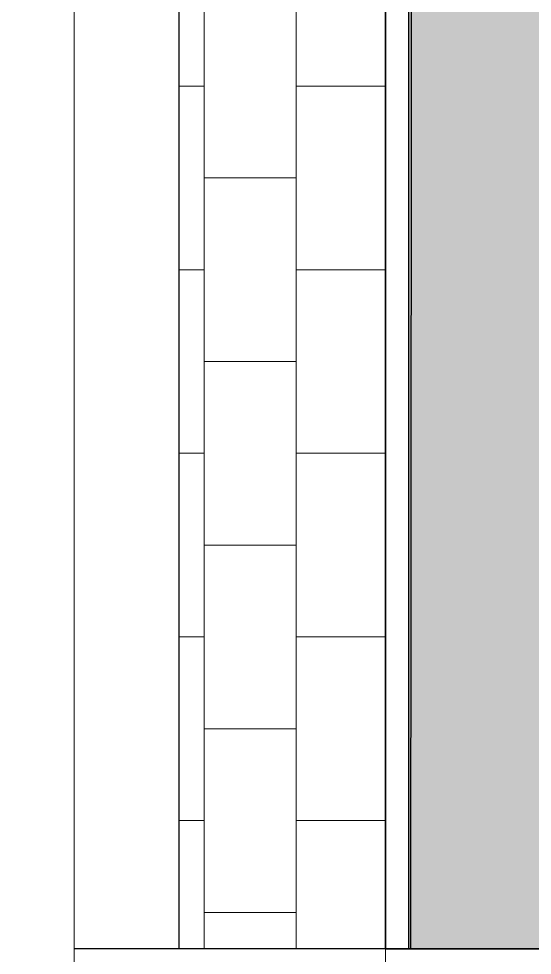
# Model space of a CAD drawing. Header units: millimetres. Extents: x 35877 to 3066687, y -650199 to -40525.
# Drawn here: x 147555.91 to 147578.31, y -179801.86 to -179761.06 of the extents above; entities that cross this region are included whole.
import ezdxf

# ---------------------------------------------------------------- set-up
doc = ezdxf.new("R2010")
doc.units = ezdxf.units.MM
doc.header["$MEASUREMENT"] = 0
doc.linetypes.add('DASHED', pattern=[0.75, 0.5, -0.25])
for name, color, linetype, lineweight in [('A8_FURNITURE', 32, 'Continuous', 30), ('dim05', 1, 'Continuous', 13), ('ELEVATION', 250, 'Continuous', 9), ('Elevation 4.5', 206, 'Continuous', 5), ('FURNITURE', 32, 'Continuous', 9), ('furniture dimensions', 1, 'DASHED', 0), ('NAME PLATE', 7, 'Continuous', 25), ('wall', 7, 'Continuous', 30)]:
    doc.layers.add(name, color=color, linetype=linetype, lineweight=lineweight)

msp = doc.modelspace()

# ---------------------------------------------------------------- hatches: boundary and pattern name
at = {"layer": 'dim05', "lineweight": 0, "true_color": 0xa47149, "transparency": 33554630}
h = msp.add_hatch(color=35, dxfattribs=at)
h.dxf.hatch_style = 1
h.paths.add_polyline_path([(147618.895087159, -179709.6314368185), (147572.9029963468, -179709.6314368185), (147572.9106457575, -179801.5907615923), (147618.9027365698, -179801.5907615923), (147618.9014972719, -179786.6922291036), (147612.9027365698, -179786.6922291036), (147612.9027365698, -179789.5907615923, -0.4142135623730951), (147609.9027365698, -179792.5907615923), (147581.9051832111, -179792.5907615923, -0.4142135623730951), (147578.9051832111, -179789.5907615923), (147578.9051832111, -179720.5966616372, -0.4142135623730951), (147581.9051832111, -179717.5966616372), (147609.9027365698, -179717.5966616372, -0.4142135623730951), (147612.9027365698, -179720.5966616372), (147612.9027365698, -179747.4923639864), (147618.8982365273, -179747.4923639864)])
at = {"layer": 'NAME PLATE', "lineweight": 0, "true_color": 0xc08768, "transparency": 33554687}
h = msp.add_hatch(dxfattribs=at)
h.set_pattern_fill('AR-B816', color=23, scale=0.5, angle=90)
h.set_pattern_definition([(90, (0, 0), (-4, 2.449293598294706e-16), []), (180, (0, 0), (-4, -3.999999999999999), [4, -4])])
h.paths.add_polyline_path([(147730.9106457576, -179677.5907615923), (147694.1605988205, -179677.5907615923), (147694.1605988205, -179725.0698875938), (147730.9106457576, -179725.0663454937)])
h.paths.add_polyline_path([(147730.9106457576, -179725.0663454937), (147694.1605988205, -179725.0698875938), (147694.1605988205, -179733.9701137534), (147730.9106457576, -179733.9701137534)])
h.paths.add_polyline_path([(147730.9106457576, -179758.5873134516), (147694.1605988205, -179758.5873134516), (147694.1605988205, -179801.5907615923), (147694.9106457576, -179801.5907615923), (147694.9106457576, -179807.5907615923), (147706.9106457576, -179807.5907615923), (147706.9106457576, -179813.5907615923), (147718.9106457576, -179813.5907615923), (147718.9106457576, -179819.5907615923), (147730.9106457576, -179819.5907615923)])
h.paths.add_polyline_path([(147619.9106457577, -179677.5907615923), (147562.9106457575, -179677.5907615923), (147562.9106457575, -179733.9701137534), (147571.9050814087, -179733.9701137534), (147571.9029929997, -179708.5907615923), (147619.9106457577, -179708.5907615923)])
h.paths.add_polyline_path([(147571.9071071019, -179758.5873134516), (147562.9106457575, -179758.5873134516), (147562.9106457575, -179801.5907615923), (147571.9106457575, -179801.5907615923)])

# ---------------------------------------------------------------- linework, layer by layer
at = {"layer": 'A8_FURNITURE', "linetype": 'ByBlock', "transparency": 33554687}
msp.add_lwpolyline([(147619.0689833769, -179801.62256912), (147573.0106457576, -179801.587137177), (147573.0757832668, -179709.5712751361)], dxfattribs=at)
at = {"layer": 'ELEVATION', "color": 18, "true_color": 0x000000, "transparency": 33554687}
msp.add_line((147571.9106457575, -179831.5907615923), (147571.9106457575, -179708.5907615923), dxfattribs=at)
at = {"layer": 'Elevation 4.5', "color": 18, "lineweight": 30, "true_color": 0x000000, "transparency": 33554687}
msp.add_lwpolyline([(147619.895087159, -179708.6314368185), (147571.9029963468, -179708.6314368185), (147571.9106457575, -179801.5907615923), (147619.9027365698, -179801.5907615923)], close=True, dxfattribs=at)
at = {"layer": 'FURNITURE', "color": 18, "lineweight": 30, "true_color": 0x000000, "transparency": 33554687}
for points in [[(147571.9106457575, -179708.5907615923), (147571.9106457575, -179801.5907615923), (147562.9106457575, -179801.5907615923), (147562.9106457575, -179677.5907615923), (147571.9106457575, -179677.5907615923)], [(147571.9106457575, -179677.5907615923), (147730.9106457576, -179677.5907615923), (147730.9106457576, -179819.5907615923), (147718.9106457576, -179819.5907615923), (147718.9106457576, -179813.5907615923), (147706.9106457576, -179813.5907615923), (147706.9106457576, -179807.5907615923), (147694.9106457576, -179807.5907615923), (147694.9106457576, -179801.5907615923), (147571.9106457575, -179801.5907615923), (147571.9106457575, -179708.5907615923)], [(147558.3241717347, -179831.5907615923), (147749.4559715906, -179831.5907615923), (147749.4559715906, -179825.5907615923), (147730.9106457576, -179825.5907615923), (147730.9106457576, -179819.5907615923), (147718.9106457576, -179819.5907615923), (147718.9106457576, -179813.5907615923), (147706.9106457576, -179813.5907615923), (147706.9106457576, -179807.5907615923), (147694.9106457576, -179807.5907615923), (147694.9106457576, -179801.5907615923), (147571.9106457575, -179801.5907615923), (147571.9106457575, -179801.5907615923), (147558.3241717347, -179801.5907615923)]]:
    msp.add_lwpolyline(points, dxfattribs=at)
at = {"layer": 'FURNITURE', "lineweight": 30, "transparency": 33554687}
msp.add_lwpolyline([(147618.9027365698, -179801.5907615923), (147618.895087159, -179709.6314368185), (147572.9029963468, -179709.6314368185), (147572.9106457575, -179801.5907615923)], dxfattribs=at)
at = {"layer": 'furniture dimensions', "color": 251, "linetype": 'Continuous', "lineweight": 0, "true_color": 0x636466, "transparency": 33554687, "elevation": 0.005341385572617833}
msp.add_lwpolyline([(147558.3241717347, -179643.604781081), (147558.3241717347, -179742.9167607186), (147555.9102672897, -179744.3905184488), (147560.1610430506, -179744.6563368229), (147558.3241717347, -179746.0183291292), (147558.3241717347, -179845.3704693818)], dxfattribs=at)
at = {"layer": 'wall', "transparency": 33554687}
msp.add_lwpolyline([(147571.9106457575, -179708.5907615923), (147619.9106457577, -179708.5907615923), (147619.9106457577, -179801.5907615923), (147571.9106457575, -179801.5907615923)], close=True, dxfattribs=at)

doc.saveas('drawing.dxf')
